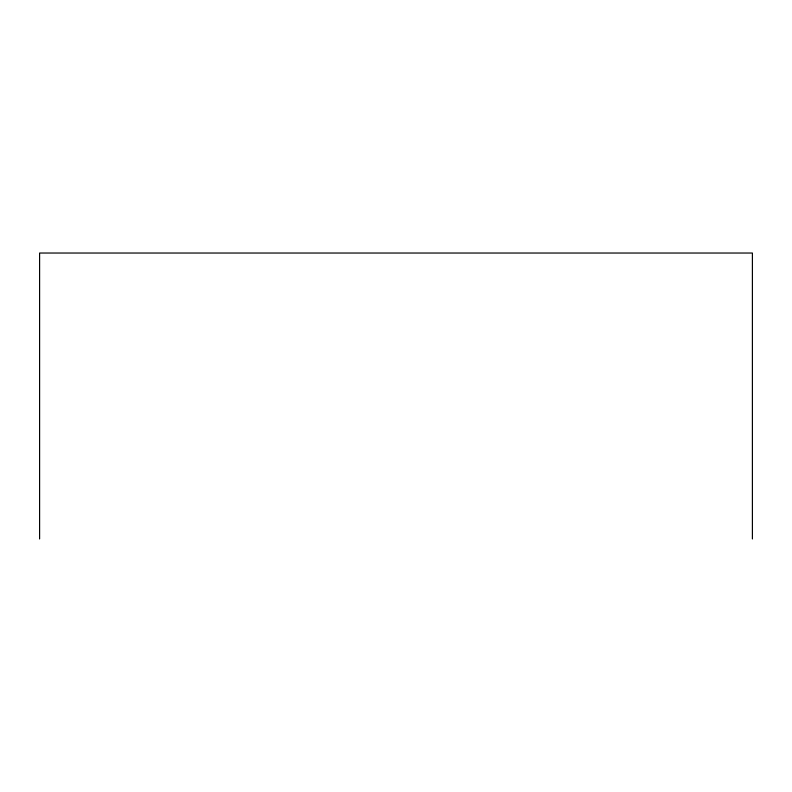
<?xml version="1.0" encoding="UTF-8"?>
<svg xmlns="http://www.w3.org/2000/svg" width="792" height="792" viewBox="0 0 792 792"><rect width="100%" height="100%" fill="white"/><g stroke="black" fill="none" stroke-linecap="round" stroke-linejoin="round"><path stroke-width="1.19" d="M752.4 538.966L752.4 253.034L39.6 253.034L39.6 538.966"/></g></svg>
